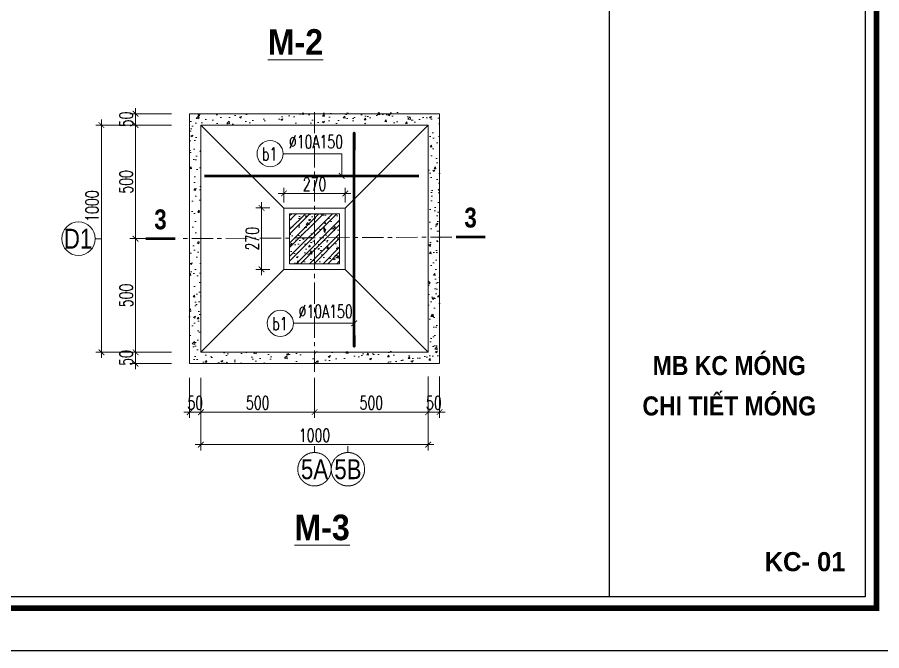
# Model space of a CAD drawing. Header units: millimetres. Extents: x 61738 to 439738, y 60858 to 151243.
# Drawn here: x 87871 to 103088, y 84100 to 95253 of the extents above; entities that cross this region are included whole.
import ezdxf
from ezdxf.enums import TextEntityAlignment as Align

# ---------------------------------------------------------------- set-up
doc = ezdxf.new("R2010")
doc.units = ezdxf.units.MM
doc.linetypes.add('CENTER', pattern=[2, 1.25, -0.25, 0.25, -0.25])
for name, color, linetype, lineweight in [('1-THEP1', 1, 'Continuous', 50), ('10-TEXT', 4, 'Continuous', 15), ('3-THAY', 7, 'Continuous', 18), ('6-TRUC', 8, 'CENTER', 9), ('7-HATCH', 8, 'Continuous', 13), ('8-DIM', 8, 'Continuous', 15), ('9-SO HIEU', 8, 'Continuous', 15), ('TEXT', 7, 'Continuous', 25)]:
    doc.layers.add(name, color=color, linetype=linetype, lineweight=lineweight)
doc.layers.add('Khungbo', color=32, linetype='Continuous')
doc.layers.add('KICHTHUOC', color=8, linetype='Continuous')
doc.styles.add('A3 - Text 3.5', font='VnArialH.TTF', dxfattribs={"width": 0.8, "height": 350})
doc.styles.add('A3 - Text 4.5', font='VnArialH-Bold.TTF', dxfattribs={"width": 0.9, "height": 450})
doc.styles.add('A3-Text 2.3', font='vnsimli.shx', dxfattribs={"width": 0.7, "height": 230, "bigfont": 'vn.shx'})
doc.styles.add('A3-Text 3.5', font='VnArialH-Bold.TTF', dxfattribs={"width": 0.8, "height": 350})
doc.styles.add('FONT 2', font='UTM Neo Sans IntelBold.ttf')
doc.styles.add('S1', font='vnsimli.shx', dxfattribs={"width": 0.75})
doc.styles.add('T2', font='VnArialH.TTF', dxfattribs={"width": 0.8})
doc.dimstyles.new('A3-1-100x4', dxfattribs={"dimtxt": 200, "dimasz": 120, "dimexe": 100, "dimexo": 0, "dimgap": 50, "dimtad": 1, "dimdec": 0, "dimlfac": 0.25, "dimdsep": 49, "dimtxsty": 'A3-Text 2.3', "dimblk": 'ARCHTICK', "dimcen": 10, "dimdle": 100, "dimclrd": 8, "dimclre": 8, "dimclrt": 2, "dimadec": 0, "dimazin": 2, "dimtfac": 1, "dimtdec": 0, "dimtix": 1, "dimtmove": 1, "dimatfit": 3, "dimldrblk": 'DOT', "dimfxl": 1, "dimtolj": 1, "dimtzin": 0, "dimlwd": -1, "dimlwe": -1, "dimarcsym": 0})

# ---------------------------------------------------------------- blocks, each defined once
blk = doc.blocks.new('CDS12')
at = {"layer": 'Defpoints'}
blk.add_lwpolyline([(91835, 363353), (49835, 363353), (49835, 393053), (91835, 393053)], close=True, dxfattribs=at)
at = {"layer": 'Khungbo', "color": 1, "const_width": 100}
blk.add_lwpolyline([(91094, 364100), (50996, 364100), (50996, 392312), (91094, 392312)], close=True, dxfattribs=at)
at = {"layer": 'Khungbo', "color": 1}
for points in [[(90894, 364300), (51196, 364300), (51196, 392112), (90894, 392112)], [(90894, 392112), (90894, 364300), (86394, 364300), (86394, 392112)]]:
    blk.add_lwpolyline(points, close=True, dxfattribs=at)
blk = doc.blocks.new('_ArchTick')
at = {"color": 0, "linetype": 'ByBlock', "const_width": 0.15}
blk.add_lwpolyline([(-0.5, -0.5), (0.5, 0.5)], dxfattribs=at)
blk = doc.blocks.new('*D555')
at = {"layer": '8-DIM', "color": 8, "ltscale": 500, "transparency": 16777216}
for p, q in [((90904, 88902), (90904, 88200)), ((91104, 88902), (91104, 88200))]:
    blk.add_line(p, q, dxfattribs=at)
at = {"layer": '8-DIM', "color": 8, "linetype": 'ByBlock', "ltscale": 500, "transparency": 16777216}
for p, q in [((90904, 88300), (90804, 88300)), ((90904, 88300), (91104, 88300)), ((91104, 88300), (91204, 88300))]:
    blk.add_line(p, q, dxfattribs=at)
at = {"layer": 'Defpoints', "color": 0, "ltscale": 500, "transparency": 16777216}
for p in [(90904, 88902), (91104, 88902), (91104, 88300)]:
    blk.add_point(p, dxfattribs=at)
at = {"layer": '8-DIM', "color": 8, "ltscale": 500, "transparency": 16777216, "xscale": 100, "yscale": 100, "zscale": 100}
blk.add_blockref('_ArchTick', (90904, 88300), dxfattribs=at)
at = {"layer": '8-DIM', "color": 8, "ltscale": 500, "transparency": 16777216, "xscale": 100, "yscale": 100, "zscale": 100, "rotation": 180}
blk.add_blockref('_ArchTick', (91104, 88300), dxfattribs=at)
at = {"layer": '8-DIM', "color": 2, "ltscale": 500, "transparency": 16777216, "insert": (91004, 88465), "char_height": 230, "attachment_point": 5, "style": 'A3-Text 2.3'}
blk.add_mtext('\\A1;50', dxfattribs=at)
blk = doc.blocks.new('*D556')
at = {"layer": '8-DIM', "color": 8, "ltscale": 500, "transparency": 16777216}
for p, q in [((91104, 88902), (91104, 88200)), ((93104, 88902), (93104, 88200))]:
    blk.add_line(p, q, dxfattribs=at)
at = {"layer": '8-DIM', "color": 8, "linetype": 'ByBlock', "ltscale": 500, "transparency": 16777216}
blk.add_line((91004, 88300), (93204, 88300), dxfattribs=at)
at = {"layer": 'Defpoints', "color": 0, "ltscale": 500, "transparency": 16777216}
for p in [(91104, 88902), (93104, 88902), (93104, 88300)]:
    blk.add_point(p, dxfattribs=at)
at = {"layer": '8-DIM', "color": 8, "ltscale": 500, "transparency": 16777216, "xscale": 100, "yscale": 100, "zscale": 100, "rotation": 180}
blk.add_blockref('_ArchTick', (91104, 88300), dxfattribs=at)
at = {"layer": '8-DIM', "color": 8, "ltscale": 500, "transparency": 16777216, "xscale": 100, "yscale": 100, "zscale": 100}
blk.add_blockref('_ArchTick', (93104, 88300), dxfattribs=at)
at = {"layer": '8-DIM', "color": 2, "ltscale": 500, "transparency": 16777216, "insert": (92104, 88465), "char_height": 230, "attachment_point": 5, "style": 'A3-Text 2.3'}
blk.add_mtext('\\A1;500', dxfattribs=at)
blk = doc.blocks.new('*D557')
at = {"layer": '8-DIM', "color": 8, "ltscale": 500, "transparency": 16777216}
for p, q in [((93104, 88902), (93104, 88200)), ((95104, 88931), (95104, 88200))]:
    blk.add_line(p, q, dxfattribs=at)
at = {"layer": '8-DIM', "color": 8, "linetype": 'ByBlock', "ltscale": 500, "transparency": 16777216}
blk.add_line((93004, 88300), (95204, 88300), dxfattribs=at)
at = {"layer": 'Defpoints', "color": 0, "ltscale": 500, "transparency": 16777216}
for p in [(93104, 88902), (95104, 88931), (95104, 88300)]:
    blk.add_point(p, dxfattribs=at)
at = {"layer": '8-DIM', "color": 8, "ltscale": 500, "transparency": 16777216, "xscale": 100, "yscale": 100, "zscale": 100, "rotation": 180}
blk.add_blockref('_ArchTick', (93104, 88300), dxfattribs=at)
at = {"layer": '8-DIM', "color": 8, "ltscale": 500, "transparency": 16777216, "xscale": 100, "yscale": 100, "zscale": 100}
blk.add_blockref('_ArchTick', (95104, 88300), dxfattribs=at)
at = {"layer": '8-DIM', "color": 2, "ltscale": 500, "transparency": 16777216, "insert": (94104, 88465), "char_height": 230, "attachment_point": 5, "style": 'A3-Text 2.3'}
blk.add_mtext('\\A1;500', dxfattribs=at)
blk = doc.blocks.new('*D558')
at = {"layer": '8-DIM', "color": 8, "ltscale": 500, "transparency": 16777216}
for p, q in [((95104, 88931), (95104, 88200)), ((95304, 88931), (95304, 88200))]:
    blk.add_line(p, q, dxfattribs=at)
at = {"layer": '8-DIM', "color": 8, "linetype": 'ByBlock', "ltscale": 500, "transparency": 16777216}
for p, q in [((95104, 88300), (95004, 88300)), ((95104, 88300), (95304, 88300)), ((95304, 88300), (95404, 88300))]:
    blk.add_line(p, q, dxfattribs=at)
at = {"layer": 'Defpoints', "color": 0, "ltscale": 500, "transparency": 16777216}
for p in [(95104, 88931), (95304, 88931), (95304, 88300)]:
    blk.add_point(p, dxfattribs=at)
at = {"layer": '8-DIM', "color": 8, "ltscale": 500, "transparency": 16777216, "xscale": 100, "yscale": 100, "zscale": 100}
blk.add_blockref('_ArchTick', (95104, 88300), dxfattribs=at)
at = {"layer": '8-DIM', "color": 8, "ltscale": 500, "transparency": 16777216, "xscale": 100, "yscale": 100, "zscale": 100, "rotation": 180}
blk.add_blockref('_ArchTick', (95304, 88300), dxfattribs=at)
at = {"layer": '8-DIM', "color": 2, "ltscale": 500, "transparency": 16777216, "insert": (95204, 88465), "char_height": 230, "attachment_point": 5, "style": 'A3-Text 2.3'}
blk.add_mtext('\\A1;50', dxfattribs=at)
blk = doc.blocks.new('*D559')
at = {"layer": '8-DIM', "color": 8, "ltscale": 500, "transparency": 16777216}
for p, q in [((91104, 88902), (91104, 87628)), ((95104, 88931), (95104, 87628))]:
    blk.add_line(p, q, dxfattribs=at)
at = {"layer": '8-DIM', "color": 8, "linetype": 'ByBlock', "ltscale": 500, "transparency": 16777216}
blk.add_line((95204, 87728), (91004, 87728), dxfattribs=at)
at = {"layer": 'Defpoints', "color": 0, "ltscale": 500, "transparency": 16777216}
for p in [(91104, 88902), (95104, 88931), (91104, 87728)]:
    blk.add_point(p, dxfattribs=at)
at = {"layer": '8-DIM', "color": 8, "ltscale": 500, "transparency": 16777216, "xscale": 100, "yscale": 100, "zscale": 100, "rotation": 180}
blk.add_blockref('_ArchTick', (91104, 87728), dxfattribs=at)
at = {"layer": '8-DIM', "color": 8, "ltscale": 500, "transparency": 16777216, "xscale": 100, "yscale": 100, "zscale": 100}
blk.add_blockref('_ArchTick', (95104, 87728), dxfattribs=at)
at = {"layer": '8-DIM', "color": 2, "ltscale": 500, "transparency": 16777216, "insert": (93104, 87893), "char_height": 230, "attachment_point": 5, "style": 'A3-Text 2.3'}
blk.add_mtext('\\A1;1000', dxfattribs=at)
blk = doc.blocks.new('*D560')
at = {"layer": '8-DIM', "color": 8, "ltscale": 500, "transparency": 16777216}
for p, q in [((90588, 89355), (89853, 89355)), ((90588, 89155), (89853, 89155))]:
    blk.add_line(p, q, dxfattribs=at)
at = {"layer": '8-DIM', "color": 8, "linetype": 'ByBlock', "ltscale": 500, "transparency": 16777216}
for p, q in [((89953, 89355), (89953, 89455)), ((89953, 89155), (89953, 89355)), ((89953, 89155), (89953, 89055))]:
    blk.add_line(p, q, dxfattribs=at)
at = {"layer": 'Defpoints', "color": 0, "ltscale": 500, "transparency": 16777216}
for p in [(89953, 89355), (90588, 89355), (90588, 89155)]:
    blk.add_point(p, dxfattribs=at)
at = {"layer": '8-DIM', "color": 8, "ltscale": 500, "transparency": 16777216, "xscale": 100, "yscale": 100, "zscale": 100}
for p, rotation in [((89953, 89355), 270), ((89953, 89155), 90)]:
    blk.add_blockref('_ArchTick', p, dxfattribs=dict(at, rotation=rotation))
at = {"layer": '8-DIM', "color": 2, "ltscale": 500, "transparency": 16777216, "insert": (89788, 89255), "char_height": 230, "attachment_point": 5, "rotation": 90, "style": 'A3-Text 2.3'}
blk.add_mtext('\\A1;50', dxfattribs=at)
blk = doc.blocks.new('*D561')
at = {"layer": '8-DIM', "color": 8, "linetype": 'ByBlock', "ltscale": 500, "transparency": 16777216}
blk.add_line((89953, 89255), (89953, 91455), dxfattribs=at)
at = {"layer": '8-DIM', "color": 8, "ltscale": 500, "transparency": 16777216}
for p, q in [((90588, 91355), (89853, 91355)), ((90588, 89355), (89853, 89355))]:
    blk.add_line(p, q, dxfattribs=at)
at = {"layer": 'Defpoints', "color": 0, "ltscale": 500, "transparency": 16777216}
for p in [(89953, 91355), (90588, 91355), (90588, 89355)]:
    blk.add_point(p, dxfattribs=at)
at = {"layer": '8-DIM', "color": 8, "ltscale": 500, "transparency": 16777216, "xscale": 100, "yscale": 100, "zscale": 100}
for p, rotation in [((89953, 91355), 90), ((89953, 89355), 270)]:
    blk.add_blockref('_ArchTick', p, dxfattribs=dict(at, rotation=rotation))
at = {"layer": '8-DIM', "color": 2, "ltscale": 500, "transparency": 16777216, "insert": (89788, 90355), "char_height": 230, "attachment_point": 5, "rotation": 90, "style": 'A3-Text 2.3'}
blk.add_mtext('\\A1;500', dxfattribs=at)
blk = doc.blocks.new('*D562')
at = {"layer": '8-DIM', "color": 8, "linetype": 'ByBlock', "ltscale": 500, "transparency": 16777216}
blk.add_line((89953, 91255), (89953, 93455), dxfattribs=at)
at = {"layer": '8-DIM', "color": 8, "ltscale": 500, "transparency": 16777216}
for p, q in [((90588, 93355), (89853, 93355)), ((90588, 91355), (89853, 91355))]:
    blk.add_line(p, q, dxfattribs=at)
at = {"layer": 'Defpoints', "color": 0, "ltscale": 500, "transparency": 16777216}
for p in [(89953, 93355), (90588, 93355), (90588, 91355)]:
    blk.add_point(p, dxfattribs=at)
at = {"layer": '8-DIM', "color": 8, "ltscale": 500, "transparency": 16777216, "xscale": 100, "yscale": 100, "zscale": 100}
for p, rotation in [((89953, 93355), 90), ((89953, 91355), 270)]:
    blk.add_blockref('_ArchTick', p, dxfattribs=dict(at, rotation=rotation))
at = {"layer": '8-DIM', "color": 2, "ltscale": 500, "transparency": 16777216, "insert": (89788, 92355), "char_height": 230, "attachment_point": 5, "rotation": 90, "style": 'A3-Text 2.3'}
blk.add_mtext('\\A1;500', dxfattribs=at)
blk = doc.blocks.new('*D563')
at = {"layer": '8-DIM', "color": 8, "linetype": 'ByBlock', "ltscale": 500, "transparency": 16777216}
for p, q in [((89953, 93555), (89953, 93655)), ((89953, 93355), (89953, 93555)), ((89953, 93355), (89953, 93255))]:
    blk.add_line(p, q, dxfattribs=at)
at = {"layer": '8-DIM', "color": 8, "ltscale": 500, "transparency": 16777216}
for p, q in [((90588, 93555), (89853, 93555)), ((90588, 93355), (89853, 93355))]:
    blk.add_line(p, q, dxfattribs=at)
at = {"layer": 'Defpoints', "color": 0, "ltscale": 500, "transparency": 16777216}
for p in [(89953, 93555), (90588, 93555), (90588, 93355)]:
    blk.add_point(p, dxfattribs=at)
at = {"layer": '8-DIM', "color": 8, "ltscale": 500, "transparency": 16777216, "xscale": 100, "yscale": 100, "zscale": 100}
for p, rotation in [((89953, 93555), 270), ((89953, 93355), 90)]:
    blk.add_blockref('_ArchTick', p, dxfattribs=dict(at, rotation=rotation))
at = {"layer": '8-DIM', "color": 2, "ltscale": 500, "transparency": 16777216, "insert": (89788, 93455), "char_height": 230, "attachment_point": 5, "rotation": 90, "style": 'A3-Text 2.3'}
blk.add_mtext('\\A1;50', dxfattribs=at)
blk = doc.blocks.new('*D564')
at = {"layer": '8-DIM', "color": 8, "linetype": 'ByBlock', "ltscale": 500, "transparency": 16777216}
blk.add_line((89353, 93455), (89353, 89255), dxfattribs=at)
at = {"layer": '8-DIM', "color": 8, "ltscale": 500, "transparency": 16777216}
for p, q in [((90588, 93355), (89253, 93355)), ((90588, 89355), (89253, 89355))]:
    blk.add_line(p, q, dxfattribs=at)
at = {"layer": 'Defpoints', "color": 0, "ltscale": 500, "transparency": 16777216}
for p in [(90588, 93355), (89353, 89355), (90588, 89355)]:
    blk.add_point(p, dxfattribs=at)
at = {"layer": '8-DIM', "color": 8, "ltscale": 500, "transparency": 16777216, "xscale": 100, "yscale": 100, "zscale": 100}
for p, rotation in [((89353, 93355), 90), ((89353, 89355), 270)]:
    blk.add_blockref('_ArchTick', p, dxfattribs=dict(at, rotation=rotation))
at = {"layer": '8-DIM', "color": 2, "ltscale": 500, "transparency": 16777216, "insert": (89188, 91929), "char_height": 230, "attachment_point": 5, "rotation": 90, "style": 'A3-Text 2.3'}
blk.add_mtext('\\A1;1000', dxfattribs=at)
blk = doc.blocks.new('Truc X')
at = {"layer": '6-TRUC', "color": 2}
blk.add_line((0, 0), (0, 150), dxfattribs=at)
blk.add_circle((0, -400), 400, dxfattribs=at)
at = {"layer": '6-TRUC', "color": 2, "style": 'A3 - Text 3.5', "width": 0.8}
blk.add_attdef('1', text='', height=500, dxfattribs=at).set_placement((-13, -400), align=Align.MIDDLE_CENTER)
blk = doc.blocks.new('Truc Y')
at = {"layer": '10-TEXT', "color": 2}
blk.add_line((0, 0), (-150, 0), dxfattribs=at)
blk.add_circle((400, 0), 400, dxfattribs=at)
at = {"layer": '10-TEXT', "color": 2, "style": 'T2', "width": 0.8}
blk.add_attdef('A', text='', height=500, dxfattribs=at).set_placement((400, 13), align=Align.MIDDLE_CENTER)
blk = doc.blocks.new('Mat cat KC - Ngang')
at = {"layer": '10-TEXT', "color": 5, "const_width": 50}
blk.add_lwpolyline([(259, 0), (-259, 0)], dxfattribs=at)
at = {"layer": '10-TEXT', "color": 3, "ltscale": 500, "style": 'A3-Text 3.5', "width": 0.8}
blk.add_attdef('3', text='', height=350, dxfattribs=at).set_placement((0, 166), align=Align.CENTER)
blk = doc.blocks.new('*D565')
at = {"layer": '8-DIM', "color": 8, "linetype": 'ByBlock', "ltscale": 400, "transparency": 16777216}
blk.add_line((92172, 91995), (92172, 90715), dxfattribs=at)
at = {"layer": '8-DIM', "color": 8, "ltscale": 400, "transparency": 16777216}
for p, q in [((92318, 91895), (92072, 91895)), ((92318, 90815), (92072, 90815))]:
    blk.add_line(p, q, dxfattribs=at)
at = {"layer": 'Defpoints', "color": 0, "ltscale": 400, "transparency": 16777216}
for p in [(92318, 91895), (92172, 90815), (92318, 90815)]:
    blk.add_point(p, dxfattribs=at)
at = {"layer": '8-DIM', "color": 8, "ltscale": 400, "transparency": 16777216, "xscale": 100, "yscale": 100, "zscale": 100}
for p, rotation in [((92172, 91895), 90), ((92172, 90815), 270)]:
    blk.add_blockref('_ArchTick', p, dxfattribs=dict(at, rotation=rotation))
at = {"layer": '8-DIM', "color": 2, "ltscale": 400, "transparency": 16777216, "insert": (92007, 91355), "char_height": 230, "attachment_point": 5, "rotation": 90, "style": 'A3-Text 2.3'}
blk.add_mtext('\\A1;270', dxfattribs=at)
blk = doc.blocks.new('*D566')
at = {"layer": '8-DIM', "color": 8, "ltscale": 400, "transparency": 16777216}
for p, q in [((92564, 91990), (92564, 92250)), ((93644, 91990), (93644, 92250))]:
    blk.add_line(p, q, dxfattribs=at)
at = {"layer": '8-DIM', "color": 8, "linetype": 'ByBlock', "ltscale": 400, "transparency": 16777216}
blk.add_line((92464, 92150), (93744, 92150), dxfattribs=at)
at = {"layer": 'Defpoints', "color": 0, "ltscale": 400, "transparency": 16777216}
for p in [(93644, 92150), (92564, 91990), (93644, 91990)]:
    blk.add_point(p, dxfattribs=at)
at = {"layer": '8-DIM', "color": 8, "ltscale": 400, "transparency": 16777216, "xscale": 100, "yscale": 100, "zscale": 100, "rotation": 180}
blk.add_blockref('_ArchTick', (92564, 92150), dxfattribs=at)
at = {"layer": '8-DIM', "color": 8, "ltscale": 400, "transparency": 16777216, "xscale": 100, "yscale": 100, "zscale": 100}
blk.add_blockref('_ArchTick', (93644, 92150), dxfattribs=at)
at = {"layer": '8-DIM', "color": 2, "ltscale": 400, "transparency": 16777216, "insert": (93104, 92315), "char_height": 230, "attachment_point": 5, "style": 'A3-Text 2.3'}
blk.add_mtext('\\A1;270', dxfattribs=at)

msp = doc.modelspace()

# ---------------------------------------------------------------- hatches: boundary and pattern name
at = {"layer": '7-HATCH', "ltscale": 500}
h = msp.add_hatch(dxfattribs=at)
h.set_pattern_fill('AR-CONC', color=256, scale=2)
h.set_pattern_definition([(50, (-17058.31, 38499.65), (364.36934, -31.8782), [38.1, -419.1]), (355, (-17058.3, 38499.65), (-70.4868, 382.1137), [30.48, -335.2812]), (100.45144, (-17027.95, 38497), (293.8825, 350.2355), [32.38, -356.1805]), (46.1842, (-17058.3, 38601.25), (542.1581, -84.0847), [57.15, -628.65]), (96.63556, (-17013.14, 38594.24), (474.8083, 494.8522), [48.57, -534.2712]), (351.18415, (-17058.3, 38601.25), (474.8083, 494.8522), [45.72, -502.9195]), (21, (-17007.51, 38575.85), (303.2288, -204.5304), [38.1, -419.1]), (326, (-17007.5, 38575.85), (123.6041, 368.3759), [30.48, -335.28]), (71.45144, (-16982.25, 38558.8), (426.8328, 163.8455), [32.38, -356.1799]), (37.5, (-17058.31, 38499.65), (6.1772, 169.11008), [0, -331.216, 0, -340.36, 0, -336.55]), (7.5, (-17058.31, 38499.65), (133.63933, 200.36115), [0, -194.056, 0, -323.596, 0, -128.27]), (327.5, (-17171.6, 38499.65), (271.18119, -11.45749), [0, -127, 0, -396.24, 0, -525.78]), (317.5, (-17222.4, 38499.65), (296.25836, 50.853), [0, -165.1, 0, -263.144, 0, -373.38])])
h.paths.add_polyline_path([(95303.6, 93583.4), (93103.6, 93569), (93103.6, 93369), (95103.6, 93383.4), (95103.6, 91823.4), (95103.6, 91380.9), (95303.6, 91382.1), (95303.6, 91629.7), (95303.6, 92023.4)])
h.paths.add_polyline_path([(95303.6, 91382.1), (95103.6, 91380.9), (95103.6, 90943.4), (95103.6, 89383.4), (93103.6, 89359.8), (93103.6, 89159.4), (95303.6, 89183.4), (95303.6, 90743.4)])
h.paths.add_polyline_path([(93103.6, 89359.8), (92663.8, 89354.6), (91103.6, 89354.6), (91103.6, 91356.9), (90903.6, 91355.7), (90903.6, 89154.6), (92663.8, 89154.6), (93103.6, 89159.4)])
h.paths.add_polyline_path([(91103.6, 93354.6), (93103.6, 93369), (93103.6, 93569), (90903.6, 93554.6), (90903.6, 91355.7), (91103.6, 91356.9)])
at = {"layer": '7-HATCH', "ltscale": 400}
h = msp.add_hatch(dxfattribs=at)
h.set_pattern_fill('BT', color=256, scale=45, style=0, pattern_type=2)
h.set_pattern_definition([(45, (-28796.36, 23274.57), (-119.32427, 119.32427), []), (45, (-28716.81, 23274.57), (-119.32427, 119.32427), []), (50, (-28796.36, 23274.57), (322.7671, -28.23846), [33.75, -371.25]), (355, (-28796.36, 23274.57), (-62.4381, 338.48646), [27, -297]), (100.4514, (-28769.46, 23272.22), (260.3292, 310.2478), [28.6831, -315.51395]), (46.1842, (-28796.36, 23364.57), (480.2585, -74.4836), [50.625, -556.875]), (96.6356, (-28756.34, 23358.36), (420.5982, 438.353), [43.0246, -473.2708]), (351.1842, (-28796.36, 23364.57), (420.5979, 438.3534), [40.5, -445.5]), (21, (-28751.36, 23342.07), (268.60817, -181.1785), [33.75, -371.25]), (326, (-28751.36, 23342.07), (109.4919, 326.3175), [27, -297]), (71.4514, (-28728.98, 23326.97), (378.1002, 145.1387), [28.6831, -315.51395]), (37.5, (-28796.36, 23274.57), (5.471935, 149.80223), [0, -293.4, 0, -301.5, 0, -298.125]), (7.5, (-28796.36, 23274.57), (118.3813, 177.48527), [0, -171.9, 0, -286.65, 0, -113.625]), (327.5, (-28896.71, 23274.57), (240.2201, -10.14969), [0, -112.5, 0, -351, 0, -465.75]), (317.5, (-28941.7, 23274.57), (262.43378, 45.04724), [0, -146.25, 0, -233.1, 0, -330.75])])
h.paths.add_polyline_path([(92663.6, 90914.6), (93543.6, 90914.6), (93543.6, 91794.6), (92663.6, 91794.6)])

# ---------------------------------------------------------------- linework, layer by layer
at = {"layer": '1-THEP1'}
msp.add_lwpolyline([(93802.1, 89650.2), (93802.1, 89456), (93802.1, 93217.4), (93802.1, 92914.2)], dxfattribs=at)
at = {"layer": '1-THEP1', "ltscale": 500}
msp.add_lwpolyline([(91168, 92462.5), (94941.7, 92462.5)], dxfattribs=at)
at = {"layer": '3-THAY', "ltscale": 100}
for points in [[(95303.6, 91629.7), (95303.6, 90743.4), (95303.6, 89154.6), (92663.8, 89154.6), (90903.6, 89154.6), (90903.6, 93554.6), (95303.6, 93554.6), (95303.6, 92023.4), (95303.6, 90743.4)], [(95103.6, 91823.4), (95103.6, 90943.4), (95103.6, 89354.6), (92663.8, 89354.6), (91103.6, 89354.6), (91103.6, 93354.6), (95103.6, 93354.6), (95103.6, 91823.4), (95103.6, 90943.4)]]:
    msp.add_lwpolyline(points, dxfattribs=at)
at = {"layer": '3-THAY', "ltscale": 500}
for points in [[(92563.6, 91894.6), (91103.6, 93354.6)], [(93643.6, 91894.6), (95103.6, 93354.6)], [(92563.6, 90814.6), (91103.6, 89354.6)], [(93643.6, 90814.6), (95103.6, 89354.6)]]:
    msp.add_lwpolyline(points, dxfattribs=at)
at = {"layer": '3-THAY', "ltscale": 100}
for points in [[(92563.6, 91894.6), (93643.6, 91894.6), (93643.6, 90814.6), (92563.6, 90814.6)], [(92663.6, 91794.6), (93543.6, 91794.6), (93543.6, 90914.6), (92663.6, 90914.6)]]:
    msp.add_lwpolyline(points, close=True, dxfattribs=at)
at = {"layer": '6-TRUC', "ltscale": 300}
for p, q in [((93103.6, 93585.1), (93103.6, 89011)), ((95517.7, 91383.4), (90716.5, 91354.6))]:
    msp.add_line(p, q, dxfattribs=at)
at = {"layer": '9-SO HIEU'}
for centre in [(92321.7, 92851), (92501.7, 89864.3)]:
    msp.add_circle(centre, 230, dxfattribs=at)

# ---------------------------------------------------------------- block references
at = {"layer": '8-DIM'}
for p in [(95850.1, 91385.4), (90391.8, 91354.2)]:
    msp.add_blockref('Mat cat KC - Ngang', p, dxfattribs=at).add_auto_attribs({'3': '3'})
at = {"layer": 'KICHTHUOC'}
msp.add_blockref('CDS12', (11903.3, -279252.9), dxfattribs=at)
ref = msp.add_blockref('Truc Y', (89242.9, 91354.6), dxfattribs=dict(at, xscale=-0.7349999999496504, yscale=0.7349999999423744, zscale=0.7349999999511055))
ref.add_attrib('A', 'd1', dxfattribs={"layer": 'TEXT', "height": 350, "style": 'T2', "width": 0.8}).set_placement((88941.1, 91354.6), align=Align.MIDDLE_CENTER)
ref = msp.add_blockref('Truc X', (93103.6, 87589.4), dxfattribs=dict(at, xscale=0.7349999999496504, yscale=0.7349999999496504, zscale=0.7349999999496504))
ref.add_attrib('1', '5a', dxfattribs={"layer": 'TEXT', "color": 2, "height": 350, "style": 'A3 - Text 3.5', "width": 0.8}).set_placement((93103.6, 87295.4), align=Align.MIDDLE_CENTER)
ref = msp.add_blockref('Truc X', (93691.6, 87589.4), dxfattribs=dict(at, xscale=0.7349999999496504, yscale=0.7349999999496504, zscale=0.7349999999496504))
ref.add_attrib('1', '5b', dxfattribs={"layer": 'TEXT', "color": 2, "height": 350, "style": 'A3 - Text 3.5', "width": 0.8}).set_placement((93691.6, 87295.4), align=Align.MIDDLE_CENTER)

# ---------------------------------------------------------------- texts
at = {"layer": '10-TEXT'}
for s, height, style, width, p in [('%%UM-2', 450, 'A3 - Text 4.5', 0.9, (92768, 94593.6)), ('b1', 230, 'S1', 0.7, (92314, 92729.7)), ('b1', 230, 'S1', 0.7, (92494, 89743)), ('MB KC MÓNG', 336, 'FONT 2', 0.9, (100403.8, 88953)), ('CHI TIẾT MÓNG', 336, 'FONT 2', 0.9, (100403.8, 88241.6)), ('%%UM-3', 450, 'A3 - Text 4.5', 0.9, (93236.8, 86046.4))]:
    msp.add_text(s, height=height, dxfattribs=dict(at, style=style, width=width)).set_placement(p, align=Align.CENTER)
at = {"layer": '10-TEXT', "style": 'S1', "width": 0.7}
for p in [(93605.3, 92945.6), (93775.3, 89958.9)]:
    msp.add_text('`10A150', height=230, dxfattribs=at).set_placement(p, align=Align.RIGHT)
at = {"layer": '10-TEXT', "style": 'FONT 2'}
msp.add_text('KC- 01', height=336, dxfattribs=at).set_placement((101737.7, 85668.5), align=Align.MIDDLE_CENTER)

# ---------------------------------------------------------------- dimensions: what is measured, and where the dimension line sits
at = {"layer": '8-DIM', "ltscale": 500}
for base, p1, p2, picture, middle in [((89953.2, 93554.6), (90588.4, 93354.6), (90588.4, 93554.6), '*D563', (89788.2, 93454.6)), ((89953.2, 93354.6), (90588.4, 91354.6), (90588.4, 93354.6), '*D562', (89788.2, 92354.6)), ((89953.2, 91354.6), (90588.4, 89354.6), (90588.4, 91354.6), '*D561', (89788.2, 90354.6)), ((89953.2, 89354.6), (90588.4, 89154.6), (90588.4, 89354.6), '*D560', (89788.2, 89254.6))]:
    dim = msp.add_linear_dim(base=base, p1=p1, p2=p2, angle=90, dimstyle='A3-1-100x4', override={"dimasz": 100, "dimldrblk": 'ArchTick'}, dxfattribs=at)
    dim.commit()
    dim.dimension.update_dxf_attribs({"geometry": picture, "text_midpoint": middle})
dim = msp.add_linear_dim(base=(89353.2, 89354.6), p1=(90588.4, 93354.6), p2=(90588.4, 89354.6), angle=90, dimstyle='A3-1-100x4', override={"dimasz": 100, "dimldrblk": 'ArchTick'}, dxfattribs=at)
dim.commit()
dim.dimension.update_dxf_attribs({"geometry": '*D564', "text_midpoint": (89353.2, 91928.7), "dimtype": 160})
at = {"layer": '8-DIM', "ltscale": 400}
dim = msp.add_linear_dim(base=(93643.6, 92149.7), p1=(92563.6, 91989.7), p2=(93643.6, 91989.7), dimstyle='A3-1-100x4', override={"dimasz": 100, "dimldrblk": 'ArchTick'}, dxfattribs=at)
dim.commit()
dim.dimension.update_dxf_attribs({"geometry": '*D566', "text_midpoint": (93103.6, 92314.7)})
dim = msp.add_linear_dim(base=(92171.7, 90814.6), p1=(92317.7, 91894.6), p2=(92317.7, 90814.6), angle=90, dimstyle='A3-1-100x4', override={"dimasz": 100, "dimldrblk": 'ArchTick'}, dxfattribs=at)
dim.commit()
dim.dimension.update_dxf_attribs({"geometry": '*D565', "text_midpoint": (92006.7, 91354.6)})
at = {"layer": '8-DIM', "ltscale": 500}
for base, p1, p2, picture, middle in [((91103.6, 88299.6), (90903.6, 88902), (91103.6, 88902), '*D555', (91003.6, 88464.6)), ((91103.6, 87728.4), (95103.6, 88930.8), (91103.6, 88902), '*D559', (93103.6, 87893.4)), ((93103.6, 88299.6), (91103.6, 88902), (93103.6, 88902), '*D556', (92103.6, 88464.6)), ((95103.6, 88299.6), (93103.6, 88902), (95103.6, 88930.8), '*D557', (94103.6, 88464.6)), ((95303.6, 88299.6), (95103.6, 88930.8), (95303.6, 88930.8), '*D558', (95203.6, 88464.6))]:
    dim = msp.add_linear_dim(base=base, p1=p1, p2=p2, dimstyle='A3-1-100x4', override={"dimasz": 100, "dimldrblk": 'ArchTick'}, dxfattribs=at)
    dim.commit()
    dim.dimension.update_dxf_attribs({"geometry": picture, "text_midpoint": middle})

# ---------------------------------------------------------------- leaders
at = {"layer": '9-SO HIEU', "ltscale": 500}
for points in [[(93581.7, 92462.5), (93581.7, 92851), (92551.7, 92851)], [(93802.1, 89864.3), (92731.7, 89864.3)]]:
    msp.add_leader(points, dimstyle='A3-1-100x4', override={"dimasz": 100, "dimgap": 50, "dimtad": 0, "dimldrblk": 'ArchTick'}, dxfattribs=at)

doc.saveas('drawing.dxf')
